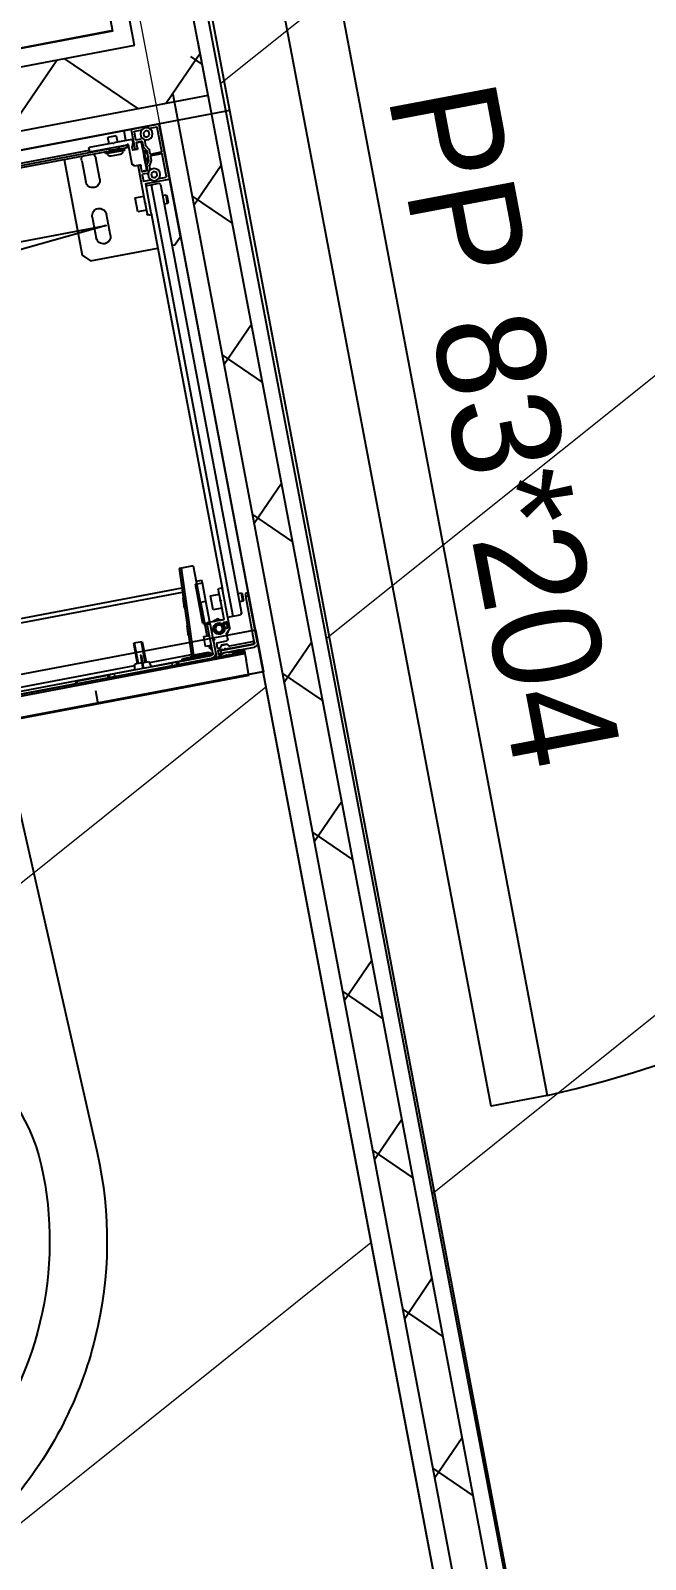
# Model space of a CAD drawing. Header units: centimetres. Extents: x 187368 to 251255, y -383447 to -322514.
# Drawn here: x 202348 to 202778, y -341437 to -340369 of the extents above; entities that cross this region are included whole.
import ezdxf

# ---------------------------------------------------------------- set-up
doc = ezdxf.new("R2010")
doc.units = ezdxf.units.CM
doc.layers.get('0').update_dxf_attribs({"color": 252})
doc.layers.add('prlm-GT', color=242, linetype='Continuous')
doc.layers.add('prlm-MOD', color=64, linetype='Continuous')
doc.styles.add('Futura Book', font='')
doc.styles.get('Futura Book').set_extended_font_data('Futura Book')

# ---------------------------------------------------------------- blocks, each defined once
blk = doc.blocks.new('MTI900_Alu_390')
at = {"layer": 'prlm-MOD', "color": 1, "linetype": 'Continuous'}
for p, q in [((-4.475, 0), (-4.472, 0)), ((-4.475, -0.003), (-4.475, 0)), ((-4.472, 0), (-4.278, 0)), ((-4.278, 0), (-4.225, 0)), ((-4.225, 0), (4.225, 0)), ((-4.225, -0.07), (-4.225, 0)), ((-4.475, -0.387), (-4.475, -0.003)), ((-4.457, -0.191), (-4.457, -0.021)), ((-4.454, -0.018), (-4.403, -0.018)), ((-4.395, -0.038), (-4.375, -0.027)), ((-4.395, -0.062), (-4.395, -0.038)), ((-4.375, -0.073), (-4.395, -0.062)), ((-4.375, -0.027), (-4.355, -0.038)), ((-4.355, -0.062), (-4.375, -0.073)), ((-4.355, -0.038), (-4.355, -0.062)), ((-4.353, -0.086), (-4.353, -0.129)), ((-4.347, -0.018), (-4.296, -0.018)), ((-4.335, -0.098), (-4.335, -0.134)), ((-4.298, -0.095), (-4.332, -0.095)), ((-4.296, -0.077), (-4.331, -0.077)), ((-4.33, -0.195), (-4.33, -0.103)), ((-4.327, -0.1), (-4.298, -0.1)), ((-4.295, -0.137), (-4.295, -0.098)), ((-4.293, -0.021), (-4.293, -0.074)), ((-4.275, -0.003), (-4.275, -0.137)), ((-4.27, -0.073), (-4.27, -0.09)), ((-4.27, -0.09), (-4.26, -0.12)), ((-4.267, -0.07), (-4.14, -0.07)), ((-4.235, -0.1), (-4.235, -0.24)), ((-3.963, -0.1), (-4.229, -0.1)), ((-4.225, -0.105), (-4.225, -0.1)), ((-4.225, -0.105), (-4.165, -0.105)), ((-4.225, -0.105), (-4.225, -0.12)), ((-4.165, -0.025), (-4.105, -0.025)), ((-4.165, -0.025), (-4.165, -0.07)), ((-4.165, -0.1), (-4.165, -0.115)), ((-4.135, -0.075), (-4.14, -0.07)), ((-4.13, -0.07), (-4.135, -0.075)), ((-4.13, -0.07), (-3.963, -0.07)), ((-4.105, -0.07), (-4.105, -0.025)), ((-4.105, -0.115), (-4.105, -0.1)), ((-4.105, -0.105), (4.105, -0.105)), ((-3.96, -0.073), (-3.96, -0.097)), ((-3.96, -0.09), (3.96, -0.09)), ((-4.457, -0.369), (-4.457, -0.209)), ((-4.376, -0.194), (-4.454, -0.194)), ((-4.454, -0.206), (-4.376, -0.206)), ((-4.373, -0.16), (-4.373, -0.191)), ((-4.373, -0.209), (-4.373, -0.24)), ((-4.354, -0.13), (-4.372, -0.159)), ((-4.338, -0.16), (-4.355, -0.19)), ((-4.355, -0.166), (-4.355, -0.234)), ((-4.355, -0.21), (-4.338, -0.24)), ((-4.336, -0.136), (-4.354, -0.164)), ((-4.33, -0.168), (-4.342, -0.168)), ((-4.338, -0.24), (-4.338, -0.16)), ((-4.33, -0.16), (-4.338, -0.16)), ((-4.325, -0.2), (-4.33, -0.195)), ((-4.33, -0.205), (-4.325, -0.2)), ((-4.33, -0.297), (-4.33, -0.205)), ((-4.295, -0.137), (-4.295, -0.142)), ((-4.278, -0.14), (-4.292, -0.14)), ((-4.292, -0.145), (-4.263, -0.145)), ((-4.26, -0.142), (-4.26, -0.12)), ((-4.225, -0.12), (-4.17, -0.12)), ((-4.203, -0.12), (-4.203, -0.125)), ((-4.203, -0.125), (-4.067, -0.125)), ((-4.203, -0.125), (-4.203, -0.135)), ((-4.203, -0.135), (-4.067, -0.135)), ((-4.165, -0.115), (-4.175, -0.125)), ((-4.167, -0.158), (-4.102, -0.158)), ((-4.105, -0.115), (-4.165, -0.115)), ((-4.095, -0.125), (-4.105, -0.115)), ((-4.1, -0.12), (4.1, -0.12)), ((-4.067, -0.125), (-4.067, -0.12)), ((-4.067, -0.135), (-4.067, -0.125)), ((-3.995, -0.3), (-3.995, -0.15)), ((-3.895, -0.15), (-3.895, -0.3)), ((-3.775, -0.12), (-3.775, -0.8)), ((-4.395, -0.328), (-4.375, -0.317)), ((-4.375, -0.317), (-4.355, -0.328)), ((-4.373, -0.24), (-4.354, -0.27)), ((-4.354, -0.236), (-4.335, -0.265)), ((-4.353, -0.271), (-4.353, -0.304)), ((-4.33, -0.232), (-4.342, -0.232)), ((-4.338, -0.24), (-4.33, -0.24)), ((-4.335, -0.265), (-4.335, -0.302)), ((-4.332, -0.305), (-4.298, -0.305)), ((-4.298, -0.3), (-4.327, -0.3)), ((-4.295, -0.258), (-4.295, -0.263)), ((-4.295, -0.302), (-4.295, -0.263)), ((-4.25, -0.255), (-4.292, -0.255)), ((-4.292, -0.26), (-4.278, -0.26)), ((-4.275, -0.263), (-4.275, -0.52)), ((-4.25, -0.255), (-4.235, -0.24)), ((-4.475, -0.8), (-4.475, -0.387)), ((-4.308, -0.39), (-4.472, -0.39)), ((-4.403, -0.372), (-4.454, -0.372)), ((-4.395, -0.405), (-4.405, -0.415)), ((-4.405, -0.415), (-4.405, -3.465)), ((-4.395, -0.352), (-4.395, -0.328)), ((-4.375, -0.363), (-4.395, -0.352)), ((-4.34, -0.405), (-4.395, -0.405)), ((-4.355, -0.352), (-4.375, -0.363)), ((-4.355, -0.328), (-4.355, -0.352)), ((-4.296, -0.372), (-4.347, -0.372)), ((-4.305, -0.405), (-4.34, -0.405)), ((-4.34, -0.405), (-4.34, -3.475)), ((-4.328, -0.323), (-4.296, -0.323)), ((-4.305, -0.6), (-4.305, -0.393)), ((-4.293, -0.326), (-4.293, -0.369)), ((-4.43, -0.495), (-4.435, -0.5)), ((-4.435, -0.5), (-4.435, -0.55)), ((-4.43, -0.555), (-4.43, -0.495)), ((-4.405, -0.495), (-4.43, -0.495)), ((-4.275, -0.52), (-4.278, -0.523)), ((-4.278, -0.527), (-4.275, -0.53)), ((-4.215, -0.475), (-4.275, -0.475)), ((-4.275, -0.53), (-4.275, -0.52)), ((-4.275, -0.53), (-4.275, -0.6)), ((-4.215, -0.575), (-4.215, -0.475)), ((-4.435, -0.55), (-4.43, -0.555)), ((-4.43, -0.555), (-4.405, -0.555)), ((-4.305, -0.6), (-4.305, -3.277)), ((-4.285, -0.61), (-4.295, -0.61)), ((-4.275, -0.575), (-4.215, -0.575)), ((-3.995, -0.7), (-3.995, -0.55)), ((-3.895, -0.55), (-3.895, -0.7)), ((-4.425, -0.85), (-4.475, -0.8)), ((-4.405, -0.85), (-4.425, -0.85)), ((-3.825, -0.85), (-4.305, -0.85)), ((-3.775, -0.8), (-3.825, -0.85)), ((-4.135, -3.077), (-4.136, -3.497)), ((-4.135, -3.077), (-4.05, -3.077)), ((-4.022, -3.692), (-4.05, -3.077)), ((-4.05, -3.077), (-4.035, -3.077)), ((-4.035, -3.077), (-4.007, -3.691)), ((-4.175, -3.207), (-4.175, -3.187)), ((-4.135, -3.187), (-4.175, -3.187)), ((-4.305, -3.553), (-4.305, -3.277)), ((-4.295, -3.267), (-4.285, -3.267)), ((-4.275, -3.277), (-4.275, -3.346)), ((-4.215, -3.305), (-4.275, -3.305)), ((-4.215, -3.405), (-4.215, -3.305)), ((-4.175, -3.337), (-4.175, -3.207)), ((-4.125, -3.207), (-4.175, -3.207)), ((-4.125, -3.487), (-4.125, -3.207)), ((-0.277, -3.215), (-4.029, -3.215)), ((-0.277, -3.245), (-4.027, -3.245)), ((-4.021, -3.285), (-4.026, -3.286)), ((-4.021, -3.285), (-4.017, -3.356)), ((-4.475, -3.355), (-4.475, -3.335)), ((-4.475, -3.335), (-4.455, -3.335)), ((-4.475, -3.69), (-4.475, -3.355)), ((-4.455, -3.355), (-4.475, -3.355)), ((-4.455, -3.335), (-4.455, -3.355)), ((-4.455, -3.69), (-4.455, -3.355)), ((-4.43, -3.325), (-4.435, -3.33)), ((-4.435, -3.33), (-4.435, -3.38)), ((-4.435, -3.38), (-4.43, -3.385)), ((-4.43, -3.385), (-4.43, -3.325)), ((-4.405, -3.325), (-4.43, -3.325)), ((-4.43, -3.385), (-4.405, -3.385)), ((-4.276, -3.348), (-4.278, -3.35)), ((-4.278, -3.354), (-4.276, -3.356)), ((-4.275, -3.358), (-4.275, -3.346)), ((-4.275, -3.358), (-4.275, -3.484)), ((-4.275, -3.405), (-4.215, -3.405)), ((-4.175, -3.487), (-4.175, -3.337)), ((-4.14, -3.337), (-4.175, -3.337)), ((-4.14, -3.487), (-4.14, -3.337)), ((-4.022, -3.356), (-4.017, -3.356)), ((-4.405, -3.465), (-4.395, -3.475)), ((-4.34, -3.475), (-4.395, -3.475)), ((-4.305, -3.475), (-4.34, -3.475)), ((-4.29, -3.507), (-4.285, -3.504)), ((-4.29, -3.507), (-4.29, -3.549)), ((-4.274, -3.504), (-4.287, -3.504)), ((-4.272, -3.487), (-4.178, -3.487)), ((-4.271, -3.518), (-4.271, -3.507)), ((-4.266, -3.521), (-4.268, -3.521)), ((-4.24, -3.478), (-4.23, -3.472)), ((-4.23, -3.472), (-4.22, -3.478)), ((-4.195, -3.561), (-4.195, -3.523)), ((-4.175, -3.49), (-4.175, -3.487)), ((-4.175, -3.487), (-4.155, -3.487)), ((-4.175, -3.49), (-4.175, -3.601)), ((-4.155, -3.497), (-4.175, -3.497)), ((-4.14, -3.487), (-4.155, -3.487)), ((-4.155, -3.487), (-4.155, -3.497)), ((-4.155, -3.702), (-4.155, -3.497)), ((-4.125, -3.487), (-4.14, -3.487)), ((-4.14, -3.577), (-4.14, -3.487)), ((-4.136, -3.497), (-4.14, -3.497)), ((-4.012, -3.482), (-4.017, -3.482)), ((-4.012, -3.482), (-4.008, -3.552)), ((-4.277, -3.582), (-4.304, -3.555)), ((-4.291, -3.577), (-4.291, -3.568)), ((-4.281, -3.583), (-4.291, -3.577)), ((-4.287, -3.552), (-4.282, -3.552)), ((-4.279, -3.549), (-4.279, -3.545)), ((-4.276, -3.542), (-4.273, -3.542)), ((-4.276, -3.627), (-4.276, -3.584)), ((-4.176, -3.603), (-4.183, -3.61)), ((-4.183, -3.614), (-4.176, -3.621)), ((-4.175, -3.623), (-4.175, -3.601)), ((-4.175, -3.623), (-4.175, -3.734)), ((-4.115, -3.577), (-4.155, -3.577)), ((-4.115, -3.647), (-4.115, -3.577)), ((-4.013, -3.552), (-4.008, -3.552)), ((-3.685, -3.532), (-3.625, -3.532)), ((-3.685, -3.532), (-3.685, -3.677)), ((-3.679, -3.677), (-3.679, -3.532)), ((-3.66, -3.622), (-3.655, -3.622)), ((-3.66, -3.622), (-3.66, -3.636)), ((-3.655, -3.622), (-3.655, -3.636)), ((-3.631, -3.677), (-3.631, -3.532)), ((-3.625, -3.677), (-3.625, -3.532)), ((-4.455, -3.682), (-4.455, -3.68)), ((-4.452, -3.677), (-4.279, -3.677)), ((-4.215, -3.695), (-4.45, -3.695)), ((-4.215, -3.715), (-4.45, -3.715)), ((-4.285, -3.692), (-4.445, -3.692)), ((-4.378, -3.747), (-4.378, -3.727)), ((-4.378, -3.727), (-4.298, -3.727)), ((-4.375, -3.737), (4.375, -3.737)), ((-4.375, -3.747), (-4.375, -3.737)), ((-4.345, -3.724), (-4.345, -3.718)), ((-4.342, -3.715), (-4.288, -3.715)), ((-4.298, -3.727), (-4.342, -3.727)), ((-4.298, -3.727), (-4.298, -3.737)), ((-4.295, -3.734), (-4.295, -3.73)), ((-4.265, -3.69), (-4.283, -3.69)), ((-4.283, -3.72), (-4.265, -3.72)), ((-4.277, -3.676), (-4.268, -3.663)), ((-4.265, -3.716), (-4.269, -3.72)), ((-4.198, -3.637), (-4.266, -3.637)), ((-4.263, -3.657), (-4.265, -3.659)), ((-4.225, -3.659), (-4.265, -3.659)), ((-4.265, -3.659), (-4.265, -3.662)), ((-4.265, -3.662), (-4.225, -3.662)), ((-4.265, -3.69), (-4.265, -3.695)), ((-4.262, -3.716), (-4.265, -3.716)), ((-4.227, -3.657), (-4.263, -3.657)), ((-4.252, -3.692), (-4.262, -3.692)), ((-4.261, -3.657), (-4.261, -3.662)), ((-4.261, -3.69), (-4.261, -3.695)), ((-4.26, -3.715), (-4.231, -3.715)), ((-4.247, -3.687), (-4.252, -3.692)), ((-4.247, -3.732), (-4.252, -3.737)), ((-4.241, -3.734), (-4.249, -3.734)), ((-4.238, -3.692), (-4.243, -3.687)), ((-4.238, -3.737), (-4.243, -3.732)), ((-4.228, -3.692), (-4.238, -3.692)), ((-4.229, -3.657), (-4.229, -3.662)), ((-4.229, -3.69), (-4.229, -3.695)), ((-4.225, -3.716), (-4.229, -3.716)), ((-4.225, -3.659), (-4.227, -3.657)), ((-4.225, -3.662), (-4.225, -3.659)), ((-4.225, -3.69), (-4.198, -3.69)), ((-4.225, -3.695), (-4.225, -3.69)), ((-4.221, -3.72), (-4.225, -3.716)), ((-4.225, -3.72), (-4.215, -3.72)), ((-4.222, -3.663), (-4.213, -3.676)), ((-4.215, -3.715), (-4.215, -3.695)), ((-4.215, -3.695), (-4.195, -3.695)), ((-4.195, -3.715), (-4.215, -3.715)), ((-4.215, -3.72), (-4.215, -3.722)), ((-4.212, -3.725), (-4.198, -3.725)), ((-4.211, -3.677), (-4.198, -3.677)), ((-4.195, -3.674), (-4.195, -3.64)), ((-4.195, -3.722), (-4.195, -3.693)), ((-4.175, -3.737), (-4.175, -3.734)), ((-4.165, -3.737), (-4.165, -3.726)), ((-4.155, -3.647), (-4.115, -3.647)), ((-4.14, -3.657), (-4.14, -3.647)), ((-3.907, -3.717), (-4.14, -3.717)), ((-4.135, -3.717), (-4.135, -3.712)), ((-4.105, -3.712), (-4.135, -3.712)), ((-4.125, -3.692), (-4.022, -3.692)), ((-4.125, -3.702), (-4.125, -3.692)), ((-4.125, -3.702), (-4.105, -3.702)), ((-4.105, -3.702), (-3.965, -3.702)), ((-4.105, -3.702), (-4.105, -3.712)), ((-4.105, -3.712), (-4.105, -3.717)), ((-3.965, -3.712), (-4.105, -3.712)), ((-4.007, -3.691), (-4.022, -3.692)), ((-4.022, -3.692), (-4.022, -3.692)), ((-3.707, -3.685), (-4.007, -3.685)), ((-4.007, -3.691), (-4.007, -3.692)), ((-3.965, -3.702), (-3.945, -3.702)), ((-3.965, -3.702), (-3.965, -3.712)), ((-3.965, -3.717), (-3.965, -3.712)), ((-3.935, -3.712), (-3.965, -3.712)), ((-3.935, -3.712), (-3.935, -3.717)), ((-3.935, -3.715), (-3.713, -3.715)), ((-3.907, -3.737), (-3.907, -3.717)), ((-3.907, -3.717), (-3.893, -3.717)), ((-3.893, -3.717), (-3.86, -3.717)), ((-3.893, -3.717), (-3.893, -3.737)), ((-3.86, -3.717), (-3.45, -3.717)), ((-3.86, -3.717), (-3.86, -3.737)), ((-3.705, -3.677), (-3.713, -3.717)), ((-3.66, -3.677), (-3.705, -3.677)), ((-3.66, -3.636), (-3.655, -3.636)), ((-3.66, -3.636), (-3.66, -3.717)), ((-3.655, -3.636), (-3.655, -3.717)), ((-3.655, -3.677), (-3.605, -3.677)), ((-3.597, -3.717), (-3.605, -3.677)), ((-0.26, -3.685), (-3.603, -3.685)), ((-3.597, -3.715), (-0.25, -3.715)), ((-3.45, -3.717), (-3.45, -3.737)), ((-3.45, -3.717), (-3.417, -3.717)), ((-3.417, -3.737), (-3.417, -3.717)), ((-3.417, -3.717), (-3.403, -3.717)), ((-3.185, -3.717), (-3.403, -3.717)), ((-3.403, -3.717), (-3.403, -3.737)), ((-3.185, -3.717), (-3.175, -3.717)), ((-3.185, -3.737), (-3.185, -3.717)), ((-3.175, -3.717), (-3.175, -3.737)), ((-3.175, -3.735), (-0.243, -3.735)), ((-4.375, -3.747), (-4.378, -3.747)), ((4.375, -3.747), (-4.375, -3.747)), ((-4.375, -3.747), (-4.375, -3.792)), ((-4.375, -3.902), (-4.375, -3.792)), ((-4.375, -3.902), (4.375, -3.902))]:
    blk.add_line(p, q, dxfattribs=at)
at = {"layer": 'prlm-MOD', "color": 1, "ltscale": 50}
blk.add_lwpolyline([(-3.3, -3.806), (-3.3, -3.902)], dxfattribs=at)
at = {"layer": 'prlm-MOD', "color": 1, "linetype": 'Continuous'}
for centre, radius in [((-4.375, -0.05), 0.0425), ((-4.375, -0.34), 0.0425), ((-4.23, -3.542), 0.035), ((-4.23, -3.542), 0.03), ((-4.23, -3.542), 0.025)]:
    blk.add_circle(centre, radius, dxfattribs=at)
for centre, radius, start, end in [((-4.472, -0.003), 0.003, 90, 180), ((-4.278, -0.003), 0.003, 0, 90), ((-4.454, -0.021), 0.003, 90, 180), ((-4.403, -0.021), 0.003, 84.5182, 90), ((-4.347, -0.021), 0.003, 90, 95.4817), ((-4.331, -0.067), 0.01, 213.6525, 270), ((-4.332, -0.098), 0.003, 90, 180), ((-4.327, -0.103), 0.003, 90, 180), ((-4.298, -0.098), 0.003, 0, 90), ((-4.298, -0.103), 0.003, 0, 90), ((-4.296, -0.021), 0.003, 0, 90), ((-4.296, -0.074), 0.003, 270, 0), ((-4.267, -0.073), 0.003, 90, 180), ((-4.267, -0.09), 0.003, 180, 198.4349), ((-4.232, -0.1), 0.003, 0, 180), ((-3.963, -0.073), 0.003, 0, 90), ((-3.963, -0.097), 0.003, 270, 0), ((-4.454, -0.191), 0.003, 180, 270), ((-4.454, -0.209), 0.003, 90, 180), ((-4.376, -0.191), 0.003, 270, 0), ((-4.376, -0.209), 0.003, 0, 90), ((-4.37, -0.16), 0.003, 146.3099, 180), ((-4.352, -0.166), 0.003, 146.3099, 180), ((-4.356, -0.129), 0.003, 326.3099, 0), ((-4.338, -0.134), 0.003, 326.3099, 0), ((-4.292, -0.137), 0.003, 180, 270), ((-4.292, -0.142), 0.003, 180, 270), ((-4.278, -0.137), 0.003, 270, 0), ((-4.263, -0.142), 0.003, 270, 0), ((-4.263, -0.12), 0.003, 0, 18.4349), ((-4.167, -0.138), 0.02, 171.3731, 270), ((-4.167, -0.133), 0.02, 185.7392, 187.1808), ((-4.102, -0.138), 0.02, 270, 8.6269), ((-4.102, -0.133), 0.02, 352.8192, 354.2608), ((-3.945, -0.15), 0.05, 143.1301, 180), ((-3.945, -0.15), 0.05, 0, 36.8699), ((-4.352, -0.234), 0.003, 180, 213.6901), ((-4.356, -0.271), 0.003, 0, 33.6901), ((-4.332, -0.302), 0.003, 180, 270), ((-4.327, -0.297), 0.003, 180, 270), ((-4.298, -0.297), 0.003, 270, 0), ((-4.298, -0.302), 0.003, 270, 0), ((-4.292, -0.258), 0.003, 90, 180), ((-4.292, -0.263), 0.003, 90, 180), ((-4.278, -0.263), 0.003, 0, 90), ((-3.945, -0.3), 0.05, 180, 0), ((-4.472, -0.387), 0.003, 180, 270), ((-4.454, -0.369), 0.003, 180, 270), ((-4.403, -0.369), 0.003, 270, 275.4818), ((-4.347, -0.369), 0.003, 264.5182, 270), ((-4.328, -0.333), 0.01, 90, 133.851), ((-4.308, -0.393), 0.003, 0, 90), ((-4.296, -0.326), 0.003, 0, 90), ((-4.296, -0.369), 0.003, 270, 0), ((-4.276, -0.525), 0.003, 135, 225), ((-3.945, -0.55), 0.05, 0, 180), ((-4.295, -0.6), 0.01, 180, 270), ((-4.285, -0.6), 0.01, 270, 0), ((-3.945, -0.7), 0.05, 180, 0), ((-4.295, -3.277), 0.01, 90, 180), ((-4.285, -3.277), 0.01, 0, 90), ((-4.276, -3.352), 0.003, 135, 225), ((-4.278, -3.346), 0.003, 315, 0), ((-4.278, -3.358), 0.003, 0, 45), ((-4.287, -3.507), 0.003, 90, 180), ((-4.23, -3.542), 0.06, 140.7035, 188.509), ((-4.23, -3.542), 0.065, 144.2242, 157.3801), ((-4.272, -3.484), 0.003, 180, 270), ((-4.274, -3.507), 0.003, 0, 90), ((-4.268, -3.518), 0.003, 180, 270), ((-4.23, -3.542), 0.04, 184.0006, 146.0728), ((-4.23, -3.542), 0.04, 146.0728, 184.0006), ((-4.266, -3.518), 0.003, 270, 326.0728), ((-4.23, -3.542), 0.065, 57.7958, 122.2042), ((-4.23, -3.542), 0.06, 66.4435, 113.5565), ((-4.178, -3.49), 0.003, 0, 90), ((-4.302, -3.553), 0.003, 180, 225), ((-4.287, -3.549), 0.003, 180, 270), ((-4.23, -3.542), 0.065, 206.162, 224.9525), ((-4.282, -3.549), 0.003, 270, 0), ((-4.276, -3.545), 0.003, 90, 180), ((-4.279, -3.584), 0.003, 0, 45), ((-4.266, -3.627), 0.01, 180, 270), ((-4.273, -3.545), 0.003, 4.0006, 90), ((-4.181, -3.612), 0.003, 135, 225), ((-4.178, -3.601), 0.003, 315, 0), ((-4.178, -3.623), 0.003, 0, 45), ((-4.45, -3.69), 0.025, 180, 270), ((-4.452, -3.68), 0.003, 90, 180), ((-4.445, -3.682), 0.01, 180, 270), ((-4.45, -3.69), 0.005, 180, 270), ((-4.342, -3.718), 0.003, 90, 180), ((-4.342, -3.724), 0.003, 180, 270), ((-4.298, -3.73), 0.003, 0, 90), ((-4.292, -3.734), 0.003, 180, 270), ((-4.288, -3.718), 0.003, 9.5941, 90), ((-4.283, -3.717), 0.003, 189.5941, 270), ((-4.283, -3.693), 0.003, 90, 160.5288), ((-4.279, -3.674), 0.003, 270, 325.008), ((-4.265, -3.665), 0.003, 90, 145.008), ((-4.265, -3.693), 0.003, 19.4712, 90), ((-4.275, -3.715), 0.01, 353.9388, 0), ((-4.265, -3.717), 0.003, 270, 350.4059), ((-4.26, -3.718), 0.003, 90, 170.4059), ((-4.245, -3.689), 0.003, 45, 135), ((-4.245, -3.734), 0.003, 45, 135), ((-4.231, -3.718), 0.003, 9.5941, 90), ((-4.225, -3.693), 0.003, 90, 160.5288), ((-4.225, -3.717), 0.003, 189.5941, 270), ((-4.225, -3.665), 0.003, 34.992, 90), ((-4.215, -3.715), 0.01, 180, 186.0612), ((-4.212, -3.722), 0.003, 180, 270), ((-4.211, -3.674), 0.003, 214.992, 270), ((-4.198, -3.64), 0.003, 0, 90), ((-4.198, -3.674), 0.003, 270, 0), ((-4.198, -3.693), 0.003, 0, 90), ((-4.198, -3.722), 0.003, 270, 0), ((-4.178, -3.734), 0.003, 270, 0), ((-4.14, -3.702), 0.035, 180, 270), ((-4.115, -3.71), 0.05, 129.8841, 142.9139), ((-4.14, -3.702), 0.015, 180, 270), ((-4.16, -3.657), 0.02, 309.8841, 0), ((-4.125, -3.712), 0.02, 90, 192.412), ((-4.125, -3.712), 0.01, 90, 180), ((-3.997, -3.692), 0.01, 182.6026, 270), ((-3.945, -3.712), 0.01, 0, 90)]:
    blk.add_arc(centre, radius, start, end, dxfattribs=at)
for centre, major_axis, ratio, start_param, end_param in [((-3.997, -3.692), (0.025, 0), 0.4, 3.187016, 4.712389), ((-4.022, -3.693), (0.015, 0.0007), 0.045361, 0, 1.568734)]:
    blk.add_ellipse(centre, major_axis=major_axis, ratio=ratio, start_param=start_param, end_param=end_param, dxfattribs=at)
blk = doc.blocks.new('PORTE 83_204')
at = {"linetype": 'Continuous', "flags": 128}
blk.add_lwpolyline([(38.5, 2.5), (38.5, 85.5), (42.5, 85.5), (42.5, 2.5)], close=True, dxfattribs=at)
at = {"linetype": 'Continuous'}
blk.add_arc((41.5, 2.5), 83.05, 92.0697, 180, dxfattribs=at)
at = {"insert": (28.91, 14.76), "char_height": 7.552, "attachment_point": 1, "rotation": 90, "line_spacing_factor": 0.962448, "style": 'Futura Book'}
blk.add_mtext('PP 83*204', dxfattribs=at)

msp = doc.modelspace()

# ---------------------------------------------------------------- hatches: boundary and pattern name
at = {"linetype": 'Continuous'}
h = msp.add_hatch(dxfattribs=at)
h.set_pattern_fill('02_ISOLANT', color=256, scale=10, angle=100.7236, style=0, pattern_type=2)
h.set_pattern_definition([(145.723595, (66931.62, 115456.28), (-45.054865, -66.106423), []), (235.723595, (66931.62, 115456.28), (-66.106423, 45.054865), [])])
h.paths.add_polyline_path([(202421.2, -340379), (202472.6, -340414), (202387.8, -339966), (202352.8, -340017.4)])
at = {"linetype": 'Continuous', "lineweight": 18}
h = msp.add_hatch(dxfattribs=at)
h.set_pattern_fill('BA 13', color=256, scale=10, style=0, pattern_type=2)
h.set_pattern_definition([(218.65981, (66931.62, 115456.3), (-199.24783, 287.75041), [])])
h.paths.add_polyline_path([(204000, -341924.6), (204741.4, -341784.2), (205703.4, -346864), (204524.4, -347087.2), (203865.6, -343607.5), (203473.1, -343682.1), (203597.6, -344340.4), (201824.4, -344676), (201695.2, -343994), (201694.3, -343994.6), (201619.9, -343601.5), (201619.8, -343601.1), (201694.3, -343994.2), (201619.8, -343601.1), (201619.8, -343601.1), (201141.6, -341075.9), (202510.9, -340816.6), (202756.2, -342112.6), (202366.2, -342186.4), (202375.5, -342235.6), (202814.6, -342152.4), (202464.1, -340314.4), (203652.1, -340089.4)])
at = {"linetype": 'Continuous'}
h = msp.add_hatch(dxfattribs=at)
h.set_pattern_fill('02_ISOLANT', color=256, scale=10, angle=-169.2764, style=0, pattern_type=2)
h.set_pattern_definition([(235.723595, (66931.62, 115456.28), (66.106423, -45.054865), []), (325.723595, (66931.62, 115456.28), (-45.054865, -66.106423), [])])
h.paths.add_polyline_path([(202472.6, -340414), (202421.2, -340379), (201492.8, -340554.8), (201544.2, -340589.9)])
h = msp.add_hatch(dxfattribs=at)
h.set_pattern_fill('02_ISOLANT', color=256, scale=10, angle=100.7191, style=0, pattern_type=2)
h.set_pattern_definition([(145.719065, (66931.62, 115456.28), (-45.060091, -66.102861), []), (235.719065, (66931.62, 115456.28), (-66.102861, 45.060091), [])])
h.paths.add_polyline_path([(202771.8, -342123.2), (202799.8, -342142.3), (202465.4, -340375.9), (202448.1, -340413.4)])

# ---------------------------------------------------------------- linework, layer by layer
at = {"linetype": 'Continuous', "lineweight": 25}
for p, q in [((202487.8, -340424.4), (202398.2, -339950.8)), ((202815, -342152.7), (202474.8, -340355.6)), ((202406, -340368.6), (201477.6, -340544.5)), ((202487.8, -340424.4), (201559.4, -340600.2)), ((202756.6, -342112.9), (202438.7, -340433.7))]:
    msp.add_line(p, q, dxfattribs=at)
at = {"linetype": 'Continuous'}
for p, q in [((202472.6, -340414), (202387.8, -339966)), ((202472.6, -340414), (202387.8, -339966)), ((202421.2, -340379), (202352.8, -340017.4)), ((202421.2, -340379), (202352.8, -340017.4)), ((202421.2, -340379), (201492.8, -340554.8)), ((202421.2, -340379), (201492.8, -340554.8)), ((202799.8, -342142.3), (202465.4, -340375.9)), ((202799.8, -342142.3), (202465.4, -340375.9)), ((202472.6, -340414), (201544.2, -340589.9)), ((202472.6, -340414), (201544.2, -340589.9)), ((202771.8, -342123.2), (202448.1, -340413.4)), ((202771.8, -342123.2), (202448.1, -340413.4)), ((202487.8, -340424.4), (201559.4, -340600.2)), ((202756.6, -342112.9), (202438.7, -340433.7))]:
    msp.add_line(p, q, dxfattribs=at)
at = {"linetype": 'Continuous', "lineweight": 18, "flags": 128}
msp.add_lwpolyline([(200986.1, -340289.5), (202362, -340028.9), (202511.3, -340816.9), (201135.3, -341077.5)], close=True, dxfattribs=at)
at = {"linetype": 'Continuous', "flags": 128}
for points in [[(204000, -341924.6), (204741.4, -341784.2), (205703.4, -346864), (204524.4, -347087.2), (203865.6, -343607.5), (203473.1, -343682.1), (203597.6, -344340.4), (201824.4, -344676), (201695.2, -343994), (201694.3, -343994.6), (201619.9, -343601.5), (201619.8, -343601.1), (201694.3, -343994.2), (201619.8, -343601.1), (201619.8, -343601.1), (201141.6, -341075.9), (202510.9, -340816.6), (202756.2, -342112.6), (202366.2, -342186.4), (202375.5, -342235.6), (202814.6, -342152.4), (202464.1, -340314.4), (203652.1, -340089.4)], [(201663.5, -340881.5), (201620.2, -340652.8), (202401.3, -340504.9), (201703.8, -340701.6)], [(201631.9, -340983.4), (201626.4, -340953.9), (202505.7, -340787.4), (202511.3, -340816.9)]]:
    msp.add_lwpolyline(points, close=True, dxfattribs=at)
for points in [[(201995.3, -340914.5), (202326.6, -340852), (202395, -341152.8, -0.116334), (202393.7, -341282.1, -0.116144), (202334.8, -341397.1, -0.147727), (202264.9, -341433.5, -0.147725), (202186.6, -341425.2), (202186.5, -341425.1, -0.11673), (202089.8, -341339.5, -0.115952), (202041.3, -341219.6)], [(202194.4, -341060.5), (202194.5, -341060.5, -0.197992), (202296.1, -341077.7, -0.198081), (202355.9, -341161.7, -0.114919), (202355, -341271.6), (202355, -341271.6, -0.115526), (202305.5, -341369.8, -0.142778), (202257.4, -341394.2, -0.142778), (202203.7, -341389, -0.114832), (202122, -341315.8), (202121.9, -341315.6, -0.115368), (202081, -341213.6, -0.198081), (202106.1, -341113.6, -0.198023), (202194.4, -341060.5)]]:
    msp.add_lwpolyline(points, format="xyb", close=True, dxfattribs=at)
at = {"layer": 'prlm-GT', "ltscale": 50}
msp.add_lwpolyline([(201142.1, -341005.3), (201005.9, -340286), (202342.1, -340033), (202405.8, -340369), (201477.3, -340544.8), (201549.9, -340928)], close=True, dxfattribs=at)

# ---------------------------------------------------------------- block references
at = {"xscale": 10, "yscale": 10, "zscale": 10, "rotation": 190.7271894877638}
msp.add_blockref('PORTE 83_204', (202928.9, -340201.2), dxfattribs=at)
at = {"layer": 'prlm-MOD', "xscale": -99.99999999999972, "yscale": 99.99999999999974, "zscale": 99.99999999999963, "rotation": 10.72371675116345}
msp.add_blockref('MTI900_Alu_390', (201998.7, -340517.3), dxfattribs=at)

doc.saveas('drawing.dxf')
